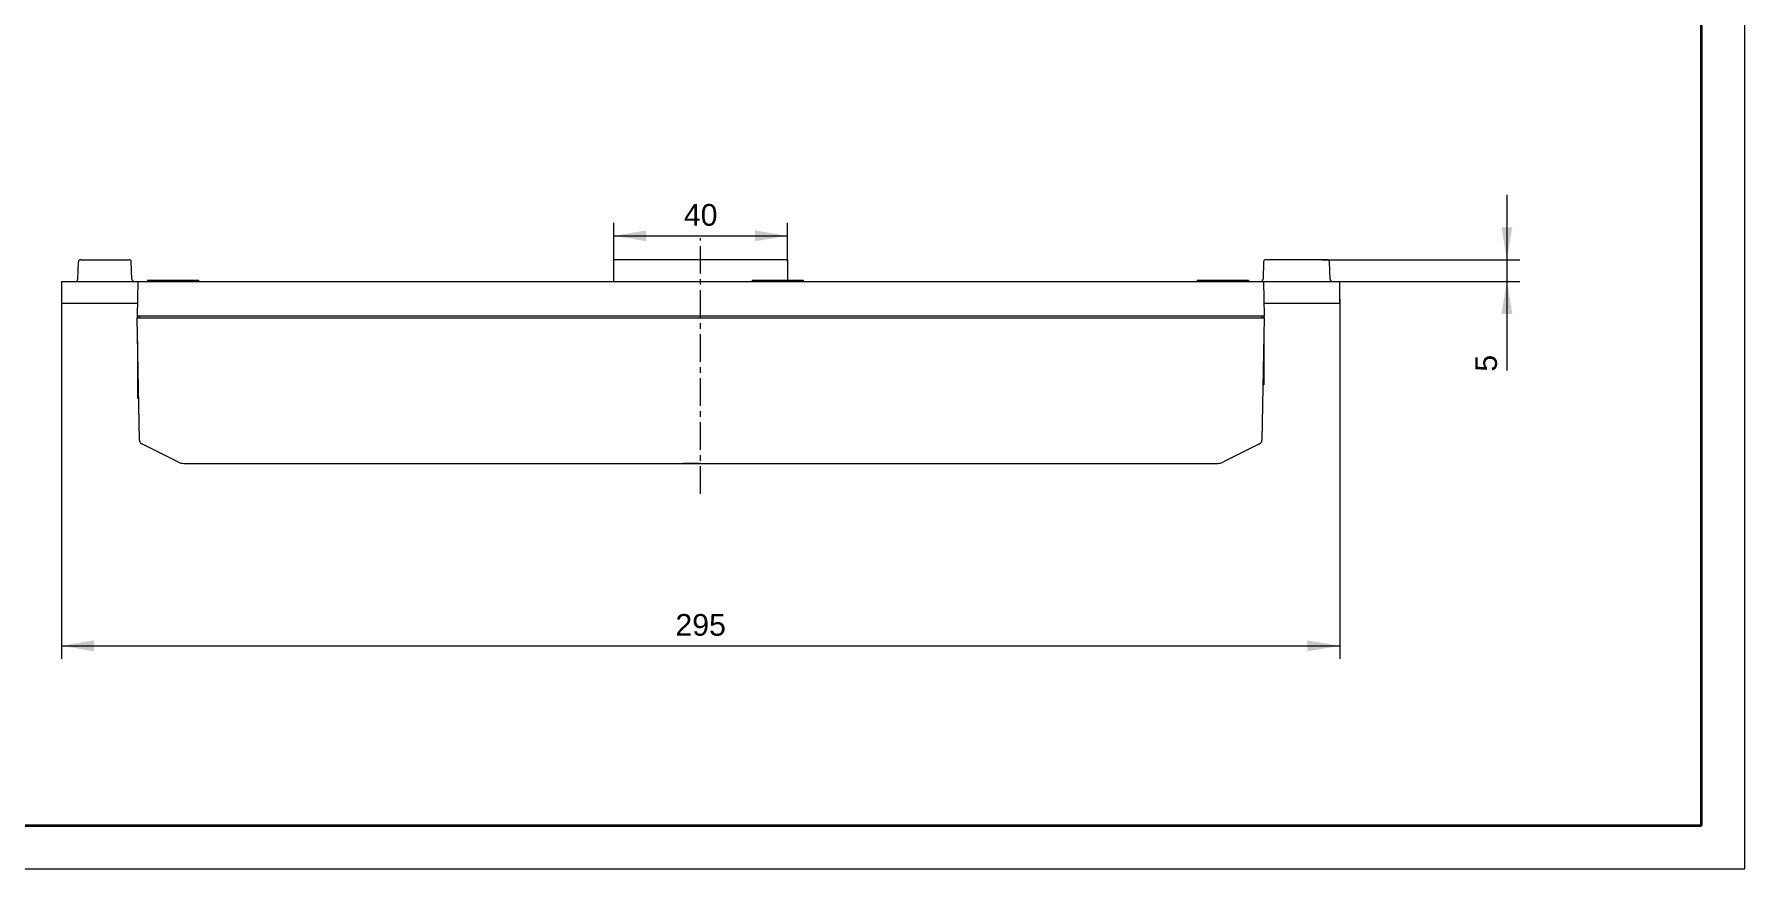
# Model space of a CAD drawing. Header units: millimetres. Extents: x -297 to 297, y -210 to 210.
# Drawn here: x -97.7 to 297, y -210 to -17.4 of the extents above; entities that cross this region are included whole.
import ezdxf

# ---------------------------------------------------------------- set-up
doc = ezdxf.new("R2010")
doc.units = ezdxf.units.MM
doc.linetypes.add('CENTER', pattern=[10.16, 6.35, -1.27, 1.27, -1.27])
doc.layers.get('0').update_dxf_attribs({"lineweight": 20})
for name, color, linetype, lineweight in [('PRT0001_DXF_AXIS', 7, 'Continuous', 18), ('PRT0001_DXF_CONTINUOUS_LINE', 7, 'Continuous', 18), ('粗实线层', 7, 'Continuous', 35), ('细实线层', 7, 'Continuous', 18)]:
    doc.layers.add(name, color=color, linetype=linetype, lineweight=lineweight)
doc.styles.add('标准', font='')
doc.styles.get('标准').set_extended_font_data('arial')
doc.dimstyles.new('标准$0', dxfattribs={"dimscale": 1.5, "dimtxt": 3.333333, "dimasz": 5, "dimexe": 2, "dimexo": 1, "dimgap": 1.5, "dimtad": 1, "dimdec": 1, "dimdsep": 46, "dimtxsty": '标准', "dimcen": 2.5, "dimdle": 10, "dimclre": 256, "dimclrt": 7, "dimadec": 0, "dimazin": 0, "dimtfac": 0.714286, "dimtdec": 1, "dimtmove": 0, "dimatfit": 3, "dimfxl": 0, "dimtolj": 1, "dimarcsym": 0})

# ---------------------------------------------------------------- blocks, each defined once
blk = doc.blocks.new('*X12')
at = {"linetype": 'Continuous'}
for points in [[(36.07, -63.94), (43.57, -62.69), (43.57, -65.19)], [(76.07, -63.94), (68.57, -62.69), (68.57, -65.19)]]:
    blk.add_hatch(color=0, dxfattribs=at).paths.add_polyline_path(points, flags=0)
for p, q in [((36.07, -70), (36.07, -60.94)), ((76.07, -69.94), (76.07, -60.94))]:
    blk.add_line(p, q, dxfattribs=at)
at = {"color": 0, "linetype": 'Continuous'}
blk.add_line((36.07, -63.94), (76.07, -63.94), dxfattribs=at)
at = {"color": 7, "insert": (56.07, -59.14), "char_height": 5, "width": 14.6875, "attachment_point": 5, "style": '标准'}
blk.add_mtext('40', dxfattribs=at)
blk = doc.blocks.new('*X13')
at = {"linetype": 'Continuous'}
for points in [[(242.1, -69.44), (243.35, -61.94), (240.85, -61.94)], [(242.1, -74.44), (243.35, -81.94), (240.85, -81.94)]]:
    blk.add_hatch(color=0, dxfattribs=at).paths.add_polyline_path(points, flags=0)
at = {"color": 0, "linetype": 'Continuous'}
blk.add_line((242.1, -54.44), (242.1, -95), dxfattribs=at)
at = {"linetype": 'Continuous'}
for p, q in [((199.5, -69.44), (245.1, -69.44)), ((199.5, -74.44), (245.1, -74.44))]:
    blk.add_line(p, q, dxfattribs=at)
at = {"color": 7, "insert": (237.34, -93.34), "char_height": 5, "width": 10, "attachment_point": 5, "rotation": 90, "style": '标准'}
blk.add_mtext('5', dxfattribs=at)
blk = doc.blocks.new('*X14')
at = {"linetype": 'Continuous'}
for points in [[(-91.43, -158.55), (-83.93, -157.3), (-83.93, -159.8)], [(203.57, -158.55), (196.07, -157.3), (196.07, -159.8)]]:
    blk.add_hatch(color=0, dxfattribs=at).paths.add_polyline_path(points, flags=0)
for p, q in [((-91.43, -78.44), (-91.43, -161.55)), ((203.57, -78.44), (203.57, -161.55))]:
    blk.add_line(p, q, dxfattribs=at)
at = {"color": 0, "linetype": 'Continuous'}
blk.add_line((-91.43, -158.55), (203.57, -158.55), dxfattribs=at)
at = {"color": 7, "insert": (56.07, -153.75), "char_height": 5, "width": 22.3399, "attachment_point": 5, "style": '标准'}
blk.add_mtext('295', dxfattribs=at)
blk = doc.blocks.new('$CAXA_FRAME_13B17AC1$')
at = {"layer": '粗实线层'}
for p, q in [((287, -200), (287, 200)), ((-287, -200), (287, -200))]:
    blk.add_line(p, q, dxfattribs=at)
at = {"layer": '细实线层'}
for p, q in [((297, -210), (297, 210)), ((-297, -210), (297, -210))]:
    blk.add_line(p, q, dxfattribs=at)

msp = doc.modelspace()

# ---------------------------------------------------------------- linework, layer by layer
at = {"layer": 'PRT0001_DXF_AXIS', "color": 0, "linetype": 'CENTER'}
for p, q in [((56.07, -123.46), (56.07, -64.44)), ((56.07, -116.44), (52.07, -116.44))]:
    msp.add_line(p, q, dxfattribs=at)
at = {"layer": 'PRT0001_DXF_CONTINUOUS_LINE', "color": 0, "linetype": 'Continuous'}
for p, q in [((-87.66, -73.95), (-87.52, -69.92)), ((-87.02, -69.44), (-75.83, -69.44)), ((-75.19, -73.95), (-75.33, -69.92)), ((36.07, -74.44), (36.07, -69.44)), ((76.07, -69.44), (36.07, -69.44)), ((76.07, -69.44), (76.07, -74.14)), ((185.98, -69.92), (185.84, -73.95)), ((200.48, -69.44), (186.48, -69.44)), ((201.31, -73.95), (201.17, -69.92)), ((-91.43, -74.44), (-91.43, -79.44)), ((-91.43, -74.44), (203.57, -74.44)), ((-73.79, -74.44), (-73.93, -82.44)), ((-71.58, -74.14), (-71.58, -74.44)), ((-71.58, -74.14), (-59.78, -74.14)), ((-59.78, -74.14), (-59.78, -74.44)), ((67.92, -74.14), (67.92, -74.44)), ((67.92, -74.14), (79.72, -74.14)), ((79.72, -74.14), (79.72, -74.44)), ((170.67, -74.14), (182.47, -74.14)), ((170.67, -74.14), (170.67, -74.44)), ((182.47, -74.14), (182.47, -74.44)), ((185.93, -74.44), (186.07, -82.44)), ((203.57, -79.44), (203.57, -74.44)), ((-91.43, -79.44), (-73.87, -79.44)), ((-73.93, -82.44), (-73.93, -82.84)), ((186.07, -82.44), (-73.93, -82.44)), ((-73.43, -111.09), (-73.92, -82.84)), ((-73.92, -82.84), (186.07, -82.84)), ((-73.53, -82.44), (-73.53, -82.84)), ((186.07, -82.84), (185.57, -111.09)), ((185.67, -82.84), (185.67, -82.44)), ((186.02, -79.44), (203.57, -79.44)), ((186.07, -82.84), (186.07, -82.44)), ((186.05, -86.04), (186.05, -98.34)), ((-73.83, -101.44), (-73.83, -88.17)), ((186.05, -93.94), (185.87, -93.94)), ((185.87, -94.01), (186.05, -93.94)), ((186.05, -98.34), (185.8, -98.34)), ((185.82, -96.74), (186.05, -96.74)), ((-73.59, -101.44), (-73.83, -101.44)), ((-72.87, -111.96), (-73, -111.89)), ((-64.56, -116.12), (-72.87, -111.96)), ((185.02, -111.96), (176.71, -116.12)), ((-63.22, -116.44), (175.37, -116.44))]:
    msp.add_line(p, q, dxfattribs=at)
for centre, radius, start, end in [((-87.02, -69.94), 0.5, 90, 178), ((-75.83, -69.94), 0.5, 2, 90), ((186.48, -69.94), 0.5, 90, 178), ((200.67, -69.94), 0.5, 2, 90), ((-88.16, -73.94), 0.5, 270, 358), ((-74.69, -73.94), 0.5, 182, 255.3342), ((185.34, -73.94), 0.5, 284.6666, 358), ((201.81, -73.94), 0.5, 182, 264.4054), ((-72.43, -111.07), 1, 181, 243.4349), ((184.57, -111.07), 1, 296.5651, 359), ((184.6, -111.12), 0.943, 296.5819, 299.8576), ((-63.22, -113.44), 3, 243.4349, 270), ((175.37, -113.44), 3, 270, 296.5651)]:
    msp.add_arc(centre, radius, start, end, dxfattribs=at)

# ---------------------------------------------------------------- block references
at = {"layer": '粗实线层'}
msp.add_blockref('$CAXA_FRAME_13B17AC1$', (0, 0), dxfattribs=at)

# ---------------------------------------------------------------- dimensions: what is measured, and where the dimension line sits
dim = msp.add_linear_dim(base=(242.1, -74.44), p1=(198, -69.44), p2=(198, -74.44), angle=270, dimstyle='标准$0', override={"dimsah": 1, "dimtzin": 0, "dimarcsym": 1})
dim.commit()
dim.dimension.update_dxf_attribs({"geometry": '*X13', "text_midpoint": (237.34, -93.34)})
dim = msp.add_linear_dim(base=(76.07, -63.94), p1=(36.07, -71.5), p2=(76.07, -71.44), dimstyle='标准$0', override={"dimsah": 1, "dimtzin": 0, "dimarcsym": 1})
dim.commit()
dim.dimension.update_dxf_attribs({"geometry": '*X12', "text_midpoint": (56.07, -59.14)})
dim = msp.add_linear_dim(base=(203.57, -158.55), p1=(-91.43, -76.94), p2=(203.57, -76.94), dimstyle='标准$0', override={"dimsah": 1, "dimtzin": 0, "dimarcsym": 1})
dim.commit()
dim.dimension.update_dxf_attribs({"geometry": '*X14', "text_midpoint": (56.07, -153.75), "dimtype": 160})

doc.saveas('drawing.dxf')
